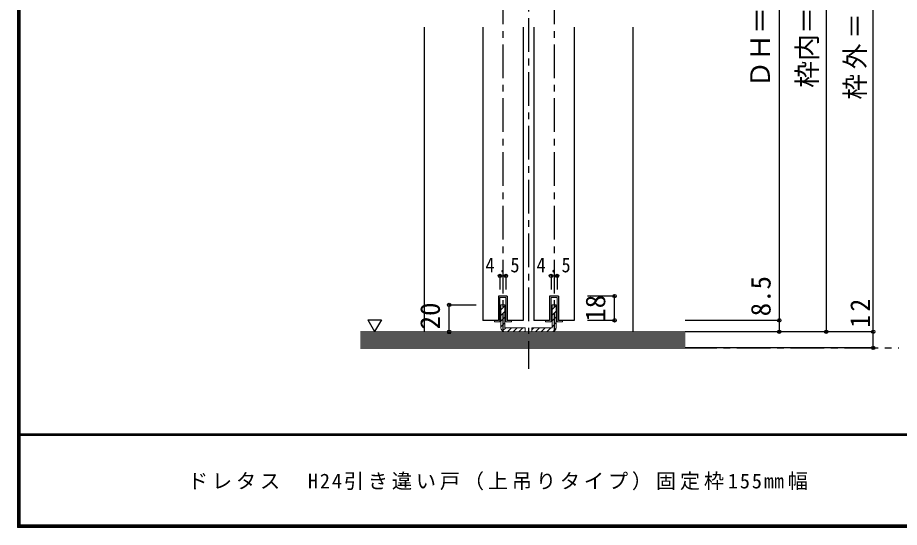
# Model space of a CAD drawing. Units: millimetres, scale not verified. Extents: x -973 to 977, y -718 to 696.
# Drawn here: x -973 to -317, y -701 to -322 of the extents above; entities that cross this region are included whole.
import ezdxf
from ezdxf.enums import TextEntityAlignment as Align

# ---------------------------------------------------------------- set-up
doc = ezdxf.new("R2010")
doc.units = ezdxf.units.MM
doc.header["$LTSCALE"] = 5
doc.header["$PDMODE"] = 32
doc.header["$PDSIZE"] = 2.5
doc.linetypes.add('CHAIN1', pattern=[8, 5, -1, 1, -1])
doc.linetypes.add('DASHED1', pattern=[1.8, 1.2, -0.6])
for name, color, linetype in [('0-1_通り芯', 4, 'CHAIN1'), ('0-3_仕上げ', 2, 'Continuous'), ('0-4_枠', 3, 'Continuous'), ('0-6_扉', 6, 'Continuous'), ('0-A_文字', 3, 'Continuous'), ('0-B_寸法', 4, 'Continuous'), ('0-C_ハッチ', 4, 'DASHED1'), ('F-1_枠', 6, 'Continuous'), ('F-A_文字', 7, 'Continuous')]:
    doc.layers.add(name, color=color, linetype=linetype)
doc.layers.add('0-7_金物', color=7, linetype='Continuous', lineweight=18)
doc.styles.add('ＭＳ ゴシック', font='')
doc.styles.get('ＭＳ ゴシック').set_extended_font_data('MS Gothic')

msp = doc.modelspace()

# ---------------------------------------------------------------- linework, layer by layer
at = {"layer": '0-1_通り芯'}
for p, q in [((-593.347, -2.5), (-593.347, -583.081)), ((-612.347, -62), (-612.347, -555.5)), ((-574.347, -62), (-574.347, -555.5)), ((-718.347, -567.5), (-317.847, -567.5))]:
    msp.add_line(p, q, dxfattribs=at)
at = {"layer": '0-3_仕上げ'}
for p, q in [((-718.347, -555.5), (-476.847, -555.5)), ((-718.347, -567.5), (-476.847, -567.5))]:
    msp.add_line(p, q, dxfattribs=at)
at = {"layer": '0-3_仕上げ', "color": 7}
for p, q in [((-718.347, -557), (-476.847, -557)), ((-718.347, -558.5), (-476.847, -558.5)), ((-718.347, -560), (-476.847, -560)), ((-718.347, -561.5), (-476.847, -561.5)), ((-718.347, -563), (-476.847, -563)), ((-718.347, -564.5), (-476.847, -564.5)), ((-718.347, -566), (-476.847, -566))]:
    msp.add_line(p, q, dxfattribs=at)
at = {"layer": '0-4_枠', "color": 4}
for p, q in [((-670.847, -329.078), (-670.847, -555.5)), ((-515.847, -329.078), (-515.847, -555.5))]:
    msp.add_line(p, q, dxfattribs=at)
at = {"layer": '0-6_扉'}
for p, q in [((-627.347, -329.078), (-627.347, -547)), ((-597.347, -329.078), (-597.347, -547)), ((-589.347, -329.078), (-589.347, -547)), ((-559.347, -329.078), (-559.347, -547)), ((-615.597, -529), (-615.597, -547)), ((-609.097, -529), (-615.597, -529)), ((-609.097, -529), (-609.097, -547)), ((-577.597, -529), (-577.597, -547)), ((-571.097, -529), (-577.597, -529)), ((-571.097, -529), (-571.097, -547)), ((-615.597, -547), (-627.347, -547)), ((-597.347, -547), (-609.097, -547)), ((-577.597, -547), (-589.347, -547)), ((-559.347, -547), (-571.097, -547))]:
    msp.add_line(p, q, dxfattribs=at)
at = {"layer": '0-7_金物'}
for p, q in [((-615.597, -547), (-615.597, -529)), ((-615.597, -529), (-609.097, -529)), ((-614.597, -548), (-614.597, -530)), ((-610.097, -530), (-614.597, -530)), ((-610.097, -530), (-610.097, -548)), ((-609.097, -529), (-609.097, -547)), ((-577.597, -547), (-577.597, -529)), ((-577.597, -529), (-571.097, -529)), ((-576.597, -548), (-576.597, -530)), ((-572.097, -530), (-576.597, -530)), ((-572.097, -530), (-572.097, -548)), ((-571.097, -529), (-571.097, -547)), ((-618.597, -547), (-615.597, -547)), ((-618.597, -548), (-618.597, -547)), ((-614.597, -548), (-618.597, -548)), ((-610.097, -548), (-606.097, -548)), ((-609.097, -547), (-606.097, -547)), ((-606.097, -547), (-606.097, -548)), ((-580.597, -547), (-577.597, -547)), ((-580.597, -548), (-580.597, -547)), ((-576.597, -548), (-580.597, -548)), ((-572.097, -548), (-568.097, -548)), ((-571.097, -547), (-568.097, -547)), ((-568.097, -547), (-568.097, -548))]:
    msp.add_line(p, q, dxfattribs=at)
at = {"layer": '0-7_金物', "color": 3}
for p, q in [((-610.847, -535.5), (-613.847, -535.5)), ((-613.847, -552.5), (-613.847, -535.5)), ((-610.847, -535.5), (-610.847, -552.5)), ((-575.847, -535.5), (-572.847, -535.5)), ((-575.847, -535.5), (-575.847, -552.5)), ((-572.847, -552.5), (-572.847, -535.5)), ((-595.847, -552.5), (-610.847, -552.5)), ((-610.847, -555.5), (-595.847, -555.5)), ((-595.847, -552.5), (-595.847, -555.5)), ((-590.847, -552.5), (-590.847, -555.5)), ((-590.847, -552.5), (-575.847, -552.5)), ((-575.847, -555.5), (-590.847, -555.5))]:
    msp.add_line(p, q, dxfattribs=at)
for centre, start, end in [((-610.847, -552.5), 180, 270), ((-575.847, -552.5), 270, 0)]:
    msp.add_arc(centre, 3, start, end, dxfattribs=at)
at = {"layer": '0-A_文字', "color": 7}
msp.add_line((-712.782, -546.686), (-707.782, -555.347), dxfattribs=at)
msp.add_lwpolyline([(-712.782, -546.686), (-702.782, -546.686), (-707.782, -555.347)], dxfattribs=at)
at = {"layer": '0-B_寸法'}
for p, q in [((-371.847, -48), (-371.847, -555.5)), ((-336.847, -567.5), (-336.847, -48)), ((-406.847, -78), (-406.847, -555.5)), ((-614.597, -514), (-614.597, -524)), ((-614.597, -514), (-610.097, -514)), ((-610.097, -514), (-610.097, -524)), ((-576.597, -514), (-576.597, -524)), ((-576.597, -514), (-572.097, -514)), ((-572.097, -514), (-572.097, -524)), ((-529.347, -529), (-549.347, -529)), ((-529.347, -547), (-529.347, -529)), ((-652.347, -535.5), (-632.347, -535.5)), ((-652.347, -555.5), (-652.347, -535.5)), ((-529.347, -547), (-549.347, -547)), ((-406.847, -547), (-476.847, -547)), ((-652.347, -555.5), (-632.347, -555.5)), ((-336.847, -555.5), (-476.847, -555.5)), ((-336.847, -567.5), (-476.847, -567.5))]:
    msp.add_line(p, q, dxfattribs=at)
at = {"layer": '0-B_寸法', "color": 7}
for p in [(-614.597, -514), (-610.097, -514), (-576.597, -514), (-572.097, -514), (-529.347, -529), (-652.347, -535.5), (-529.347, -547), (-406.847, -547), (-652.347, -555.5), (-406.847, -555.5), (-371.847, -555.5), (-371.847, -555.5), (-336.847, -555.5), (-336.847, -567.5)]:
    msp.add_point(p, dxfattribs=at)
at = {"layer": '0-C_ハッチ', "linetype": 'Continuous'}
for p, q in [((-613.847, -539.145), (-610.847, -536.145)), ((-575.847, -538.982), (-572.847, -535.982)), ((-613.847, -543.388), (-610.847, -540.388)), ((-575.847, -543.225), (-572.847, -540.225)), ((-613.847, -547.631), (-610.847, -544.631)), ((-613.847, -551.873), (-610.847, -548.873)), ((-575.847, -547.468), (-572.847, -544.468)), ((-575.847, -551.71), (-572.847, -548.71)), ((-612.638, -554.907), (-610.231, -552.5)), ((-608.988, -555.5), (-605.988, -552.5)), ((-604.746, -555.5), (-601.746, -552.5)), ((-600.503, -555.5), (-597.503, -552.5)), ((-596.261, -555.5), (-595.848, -555.087)), ((-590.847, -553.982), (-589.365, -552.5)), ((-588.122, -555.5), (-585.122, -552.5)), ((-583.879, -555.5), (-580.879, -552.5)), ((-579.637, -555.5), (-576.637, -552.5)), ((-575.353, -555.459), (-572.887, -552.993))]:
    msp.add_line(p, q, dxfattribs=at)
at = {"layer": 'F-1_枠'}
for p, q in [((-973.347, 695.833), (-973.347, -700.833)), ((-972.514, 695.833), (-972.514, -700.833)), ((-971.68, 695.833), (-971.68, -700.833)), ((976.653, -631.667), (-973.347, -631.667)), ((976.653, -632.5), (-973.347, -632.5)), ((976.653, -699.167), (-973.347, -699.167)), ((976.653, -700), (-973.347, -700)), ((976.653, -700.833), (-973.347, -700.833))]:
    msp.add_line(p, q, dxfattribs=at)

# ---------------------------------------------------------------- texts
at = {"layer": '0-B_寸法', "color": 7, "style": 'ＭＳ ゴシック'}
for s, p in [('ＤＨ＝2,348', (-409.347, -374.167)), ('枠内＝2,370', (-374.347, -374.167)), ('8.5', (-408.847, -544)), ('18', (-531.847, -548)), ('20', (-654.847, -553.707))]:
    msp.add_text(s, height=14.66, rotation=90, dxfattribs=at).set_placement(p, align=Align.BOTTOM_LEFT)
at = {"layer": '0-B_寸法', "color": 7, "char_height": 14.66, "attachment_point": 7, "rotation": 90, "style": 'ＭＳ ゴシック'}
for s, insert in [('\\T1.19;\\W0.95;枠外＝2,400', (-339.347, -382.917)), ('\\T1.27;\\W0.95;12', (-339.347, -552.5))]:
    msp.add_mtext(s, dxfattribs=dict(at, insert=insert))
at = {"layer": '0-B_寸法', "color": 7, "char_height": 11, "attachment_point": 7, "style": 'ＭＳ ゴシック'}
for insert in [(-625.347, -511.5), (-587.347, -511.5)]:
    msp.add_mtext('\\T1.38;\\W0.9;4.5', dxfattribs=dict(at, insert=insert))
at = {"layer": 'F-A_文字', "insert": (-846.68, -673.333), "char_height": 11, "attachment_point": 7, "style": 'ＭＳ ゴシック'}
msp.add_mtext('\\T1.19;ドレタス\u3000H24引き違い戸（上吊りタイプ）固定枠155㎜幅', dxfattribs=at)

doc.saveas('drawing.dxf')
